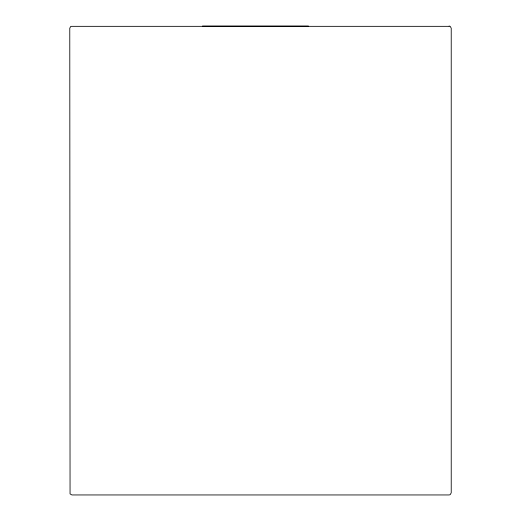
<?xml version="1.0" encoding="UTF-8"?>
<svg xmlns="http://www.w3.org/2000/svg" width="521" height="521" viewBox="0 0 521 521"><rect width="100%" height="100%" fill="white"/><g stroke="black" fill="none" stroke-linecap="round" stroke-linejoin="round"><path stroke-width="0.78" d="M70.83 26.337L69.775 28.167L70.055 493.888L71.891 494.95L449.109 494.95L450.17 494.663L451.225 492.833L451.225 28.167L450.17 26.337L449.109 26.05M202.467 26.05L308.432 26.05M71.364 26.337L449.109 26.337"/></g></svg>
